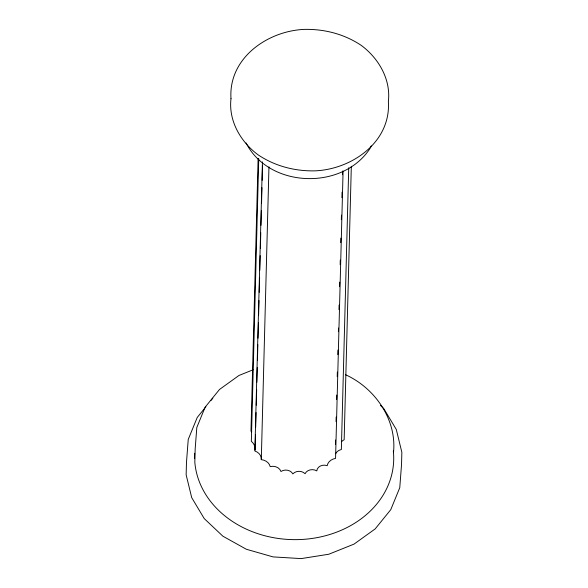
<?xml version="1.0" encoding="UTF-8"?>
<svg xmlns="http://www.w3.org/2000/svg" width="588" height="588" viewBox="0 0 588 588"><rect width="100%" height="100%" fill="white"/><g stroke="black" fill="none" stroke-linecap="round" stroke-linejoin="round"><path stroke-width="0.88" d="M258.11 158.628L250.973 431.217A8.379 6.916 1.5 0 1 251.774 431.893M258.742 158.62L251.341 441.309A12.973 10.702 1.5 0 1 255.03 450.136M262.432 161.884L254.861 450.996A10.283 8.482 1.5 0 1 261.293 459.632A10.283 8.482 1.5 0 1 270.193 466.622A8.386 6.916 1.5 0 1 280.961 471.488A7.644 6.306 1.5 0 1 292.861 473.906A7.695 6.35 1.5 0 1 305.084 473.7A7.695 6.35 1.5 0 1 316.785 470.892A7.475 6.167 1.5 0 1 327.185 465.674A10.702 8.827 1.5 0 1 335.564 458.39L343.083 171.115M255.111 449.261L255.493 434.576M255.684 427.233L256.067 412.548M256.265 405.205L256.669 389.601M256.86 382.259L257.25 367.574M257.441 360.231L257.845 344.634M258.014 338.203L258.426 322.606M258.617 315.264L258.999 300.578M259.22 292.317L259.602 277.632M259.793 270.289L260.183 255.604M260.374 248.261L260.778 232.657M260.976 225.314L261.359 210.629M261.55 203.286L261.961 187.682M262.152 180.34L262.535 165.654M261.293 459.632L268.959 166.845M335.447 444.587L335.564 440M336.049 421.64L336.167 417.054M336.623 399.62L336.748 395.026M337.225 376.673L337.343 372.079M337.799 354.645L337.924 350.051M338.401 331.698L338.497 328.023M338.982 309.67L339.1 305.084M339.577 286.724L339.702 282.137M340.158 264.696L340.276 260.109M340.731 242.668L340.856 238.081M341.334 219.721L341.459 215.134M341.915 197.693L342.054 192.188M342.51 174.746L342.606 171.079M348.728 167.786L341.349 449.555A8.386 6.916 1.5 0 0 335.66 453.774M351.323 166.25L344.156 439.758A8.68 7.159 1.5 0 0 341.701 441.639M393.49 452.723C397.01 419.707 375.034 388.102 345.531 374.725M371.234 145.905L370.58 147.544C343.613 190.718 269.253 188.645 246.056 142.928M205.888 406.778L197.23 417.465L188.234 439.427L186.462 462.624L186.146 474.81L191.71 497.654L204.242 518.594L222.874 536.19L246.343 549.258L273.053 556.902L301.174 558.6L328.795 554.234L354.035 544.106L375.173 528.906L390.77 509.671L399.766 487.702L401.538 464.505L401.854 452.326L396.29 429.475L383.758 408.542L380.436 405.397M211.092 400.362L212.827 398.223M253.119 369.786L238.985 375.46L219.486 389.484L205.102 407.227L196.811 427.483L195.179 448.879L194.826 462.227A99.57 82.158 1.5 0 0 301.997 539.453A99.57 82.158 1.5 0 0 393.321 450.952M194.628 458.669A99.57 82.158 1.5 0 1 194.679 453.275M230.988 98.688C228.379 120.753 240.624 141.796 257.934 154.725C274.861 166.154 295.058 171.38 315.396 170.843C352.308 169.094 391.064 141.84 388.367 101.548C390.976 79.49 378.738 58.447 361.429 45.519C344.494 34.089 324.297 28.863 303.967 29.4C267.048 31.149 228.298 58.403 230.988 98.688"/></g></svg>
